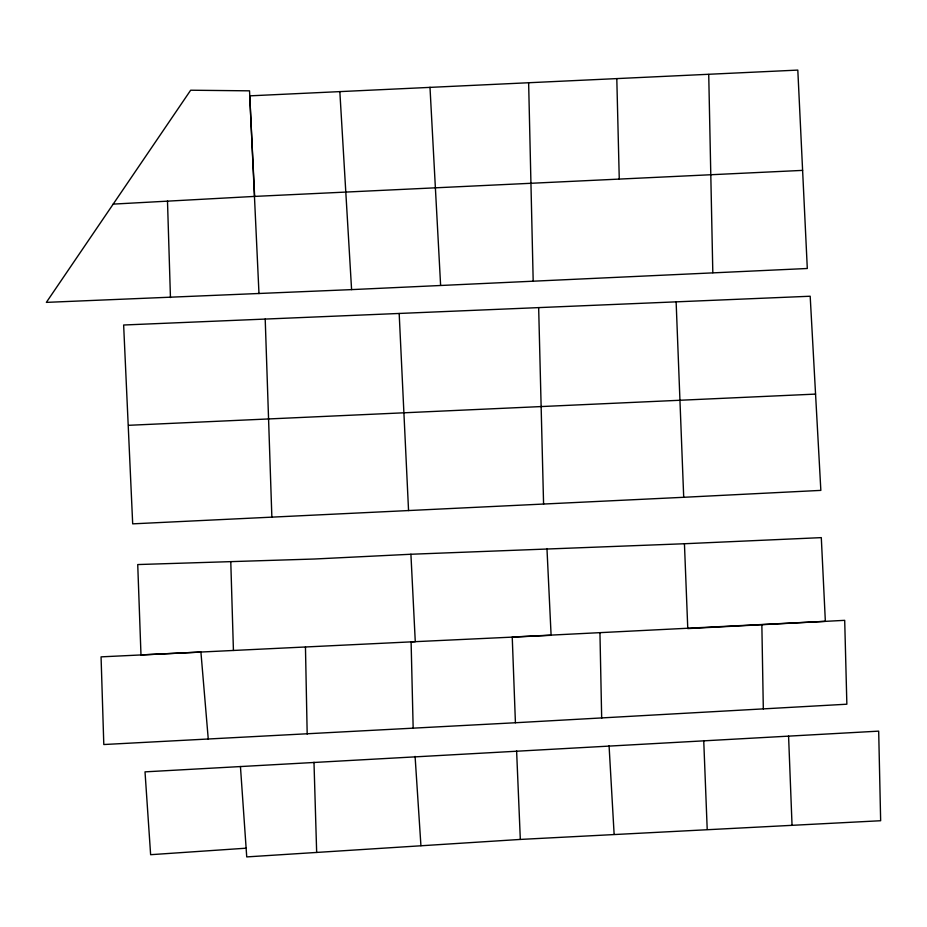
<?xml version="1.0" encoding="UTF-8"?>
<svg xmlns="http://www.w3.org/2000/svg" width="927" height="927" viewBox="0 0 927 927"><rect width="100%" height="100%" fill="white"/><g stroke="black" fill="none" stroke-linecap="round" stroke-linejoin="round"><path stroke-width="1.39" d="M246.118 848.193L150.626 854.694L145.018 771.855L878.68 731.136L880.65 820.731L520.325 839.433L246.733 856.907L240.441 766.513M113.129 204.114L254.635 196.408L802.608 170.383M515.424 722.747L846.861 704.207L844.694 620.337L687.776 628.587L684.439 543.743L821.299 537.625L825.354 621.333L512.237 637.058L515.424 722.747L103.801 744.532L101.066 656.861L200.916 652.063L208.274 739.259M254.635 196.408L249.722 95.852L797.811 70.093L807.301 268.494L351.588 289.618L46.35 302.376L190.661 90.22L249.537 90.834L258.981 293.592M683.709 497.289L820.847 490.383L810.186 296.234L123.639 325.006L132.688 523.848L683.709 497.289L676.131 301.993M410.916 554.253L314.357 559.016L137.729 564.555L140.985 654.937L415.273 641.669L410.916 554.253L684.439 543.743M128.575 425.308L815.563 394.102M415.087 756.397L420.928 845.702M339.838 91.564L351.588 289.618M609.074 745.76L614.126 834.288M429.989 87.265L440.615 285.365M408.552 510.58L399.178 313.5M546.965 548.564L551.101 635.296L411.101 641.866L413.164 728.182M516.606 750.835L520.325 839.433M788.576 736.096L792.04 825.157M703.732 740.603L707.197 829.155M271.866 517.173L265.203 319.004M167.486 200.985L170.452 297.544M313.986 762.261L316.663 852.458M230.777 561.658L233.43 650.464M543.581 504.114L538.657 307.59M616.803 78.737L619.271 179.386M533.187 281.101L528.633 82.793M708.726 74.45L712.817 272.723M599.954 633.095L601.681 718.251M305.458 646.953L307.185 734.068M761.855 624.763L763.315 708.923"/></g></svg>
